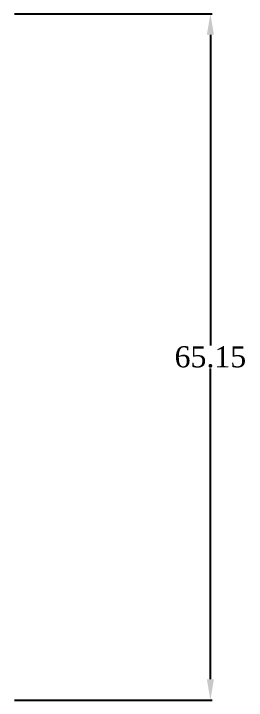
# Model space of a CAD drawing. Header units: millimetres. Extents: x 95 to 8422, y 499 to 941.
# Drawn here: x 95.2 to 117.3, y 815 to 880.1 of the extents above; entities that cross this region are included whole.
import ezdxf

# ---------------------------------------------------------------- set-up
doc = ezdxf.new("R2010")
doc.units = ezdxf.units.MM
doc.styles.get("Standard").update_dxf_attribs({"font": 'times.shx', "bigfont": 'gbcbig.shx'})
doc.dimstyles.get("Standard").update_dxf_attribs({"dimtxt": 2, "dimasz": 2, "dimexe": 0.18, "dimexo": 0.0625, "dimgap": 0.09, "dimtad": 0, "dimtih": 1, "dimtoh": 1, "dimzin": 0, "dimdsep": 46, "dimtxsty": 'Standard', "dimcen": 0.09, "dimclrd": 1, "dimclre": 5, "dimadec": 0, "dimazin": 0, "dimtfac": 1, "dimtofl": 0, "dimtmove": 0, "dimatfit": 3, "dimfxl": 0, "dimtolj": 1, "dimtzin": 0, "dimarcsym": 0})

# ---------------------------------------------------------------- blocks, each defined once
blk = doc.blocks.new('*D9')
at = {"color": 5, "lineweight": -2}
for p, q in [((95.247, 880.139), (114.032, 880.139)), ((95.247, 814.989), (114.032, 814.989))]:
    blk.add_line(p, q, dxfattribs=at)
at = {"color": 1, "lineweight": -2}
for p, q in [((113.852, 878.139), (113.852, 848.654)), ((113.852, 816.989), (113.852, 846.474))]:
    blk.add_line(p, q, dxfattribs=at)
at = {"color": 1}
for points in [[(113.518, 878.139), (114.185, 878.139), (113.852, 880.139)], [(113.518, 816.989), (114.185, 816.989), (113.852, 814.989)]]:
    blk.add_solid(points, dxfattribs=at)
at = {"layer": 'Defpoints', "color": 0}
for p in [(95.184, 880.139), (95.184, 814.989), (113.852, 814.989)]:
    blk.add_point(p, dxfattribs=at)
at = {"color": 0, "insert": (113.852, 847.564), "char_height": 2, "attachment_point": 5}
blk.add_mtext('\\A1;65.15', dxfattribs=at)

msp = doc.modelspace()

# ---------------------------------------------------------------- dimensions: what is measured, and where the dimension line sits
dim = msp.add_linear_dim(base=(113.852, 814.989), p1=(95.184, 880.139), p2=(95.184, 814.989), angle=90, dimstyle='Standard')
dim.commit()
dim.dimension.update_dxf_attribs({"geometry": '*D9', "text_midpoint": (113.852, 847.564)})

doc.saveas('drawing.dxf')
